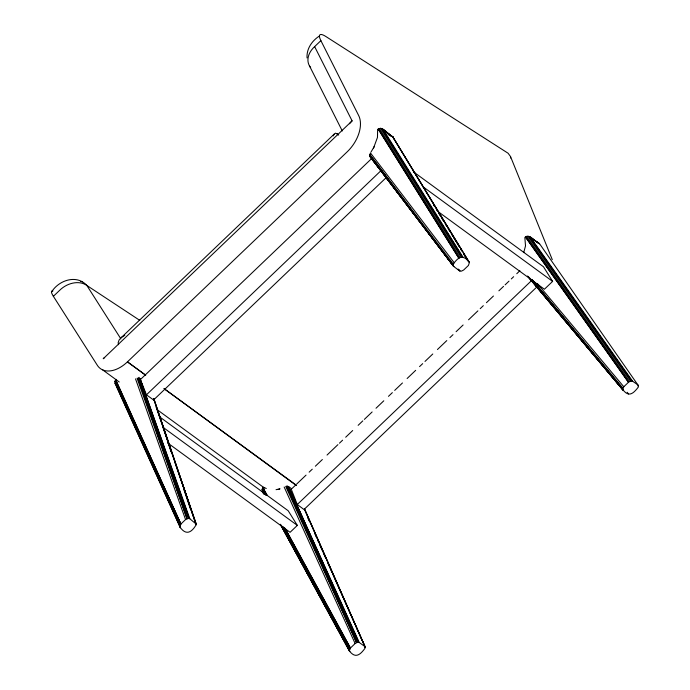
<?xml version="1.0" encoding="UTF-8"?>
<svg xmlns="http://www.w3.org/2000/svg" width="690" height="690" viewBox="0 0 690 690"><rect width="100%" height="100%" fill="white"/><g stroke="black" fill="none" stroke-linecap="round" stroke-linejoin="round"><path stroke-width="1.03" d="M528.316 276.681L622.63 389.332L623.795 386.771L628.495 382.269L630.686 381.035L632.635 381.242L637.948 384.916L638.302 387.107C633.265 393.74 628.59 397.69 622.63 389.332L531.731 279.416M307.041 57.934C306.438 48.792 311.949 40.77 319.453 35.992M453.347 266.029L453.304 264.106C458.367 256.723 463.275 254.101 469.424 262.502L468.407 265.478L463.706 269.971L461.481 271.144L459.454 270.799L453.761 266.478L369.668 156.043L369.719 154.534L453.304 264.106M304.601 509.117L364.967 646.59L364.941 648.384C360.206 654.801 355.402 658.924 349.338 650.886L280.899 525.211M630.686 381.035L527.902 236.178L539.528 243.691C535.121 242.414 529.825 232.901 524.84 237.489L525.513 245.899L523.727 252.609M266.28 488.494L263.537 487.235C261.113 488.917 262.407 492.203 263.873 494.1L262.329 491.271L262.579 491.685M196.158 524.736C191.553 532.758 185.8 535.776 179.762 526.737L180.858 524.064L185.558 519.57L188.56 518.337L189.819 518.751L196.141 524.081L196.158 524.736L175.079 462.809M373.411 148.419L377.473 137.413L377.628 129.608C382.976 124.812 388.185 135.55 392.783 136.87L459.54 246.986M116.498 386.193L180.392 527.755L115.04 383.347L114.937 381.398L116.325 379.353M364.967 646.59L359.266 642.519L357.317 642.312L355.134 643.546L350.425 648.048L349.338 650.886M333.279 135.878L334.089 134.205L335.513 133.136L338.73 134.93M392.714 137.552L392.964 137.129L381.665 128.633L392.921 137.069L382.088 128.771L462.283 257.094M371.004 152.042L374.265 146.53M334.089 134.205L121.63 337.263L119.085 339.989L118.137 342.835L118.602 344.69M51.483 292.112C58.598 280.33 76.616 274.051 86.845 285.462L139.725 320.324M552.276 259.647L510.522 156.561L508.107 153.249L325.835 36.492A20.614 4.908 47.6 0 0 320.885 40.641L358.662 115.523A29.437 18.561 -53.9 0 1 347.208 151.809L127.443 361.862A29.437 18.561 -53.9 0 1 97.333 365.295L53.38 296.312L59.625 290.352A20.605 15.525 -32.5 0 1 86.845 285.462L120.879 338.876M310.655 67.568A20.605 15.223 -26.8 0 1 314.64 46.61L320.885 40.641M314.64 46.61L352.098 120.871L103.207 358.757A20.614 15.387 -29.6 0 1 104.682 357.454M146.435 394.827L381.027 170.611L371.556 158.64L140.424 379.56L146.435 394.827L153.577 399.967L386.521 177.321M295.147 485.536L291.266 489.245L297.278 504.519L303.997 509.522L536.941 286.876M296.709 484.044L306.041 475.125M309.146 472.158L312.26 469.183M315.365 466.207L322.368 459.523M327.034 455.064L337.919 444.653M339.471 443.17L342.585 440.194M345.69 437.227L352.694 430.534M358.136 425.333L362.802 420.874M364.355 419.391L372.134 411.956M376.015 408.238L383.795 400.804M388.461 396.345L392.351 392.636M394.68 390.402L402.46 382.967M407.126 378.508L415.673 370.34M419.563 366.623L422.677 363.647M425.006 361.422L432.785 353.987M437.451 349.528L446.775 340.61M449.889 337.634L453.002 334.667M456.107 331.692L463.111 324.999M468.553 319.798L477.885 310.88M480.214 308.654L483.328 305.679M486.433 302.703L493.436 296.019M498.879 290.818L503.545 286.359M505.097 284.866L508.987 281.149M511.316 278.924L513.653 276.69M516.758 273.723L519.872 270.747M297.278 504.519L531.662 280.494L533.379 281.71M159.718 416.941L288.204 510.764L297.33 525.392L290.076 532.318L167.748 442.997M413.267 171.681L543.487 266.763L552.612 281.399L544.41 289.239L437.693 211.312M121.63 337.263L124.795 335.331M276.043 489.693L279.812 488.813M278.07 489.538L279.916 488.943M286.566 486.269L285.738 486.416L356.549 642.58L287.351 486.26L286.566 486.269L356.549 642.58M80.652 281.46L82.446 281.779M287.351 486.26L288.041 486.381L358.058 642.209L287.351 486.26L357.317 642.312M631.773 380.949L529.385 236.636L539.528 243.691L638.517 385.831M289.446 487.235L291.163 488.416M529.385 236.636L539.511 243.76M388.427 134.498L390.143 135.723M461.153 257.12L380.664 128.305L383.942 130.66M385.581 131.842L392.964 137.129M422.47 186.369L552.612 281.399M164.72 389.082L296.493 485.303M163.832 388.505L296.407 485.562M102.715 369.918L119.241 381.984M157.518 409.938L264.529 488.072M162.857 427.196L297.33 525.392M531.291 238.714L532.982 239.973M380.664 128.305L383.873 130.772M387.892 133.86L390.307 135.706M116.645 384.64L115.066 383.399L116.049 385.218M537.415 283.599L623.795 386.771M532.533 280.183L622.846 388.065M527.557 276L623.199 390.247L528.333 276.724M529.264 278.096L623.199 390.247M531.024 279.364L622.63 389.332M531.817 279.441L622.639 388.72M627.15 392.265L628.521 393.93M529.773 278.096L531.662 280.494M337.048 133.601L338.083 134.912M454.236 262.787L370.461 152.956L369.599 155.319L453.132 265.46L369.719 154.534M369.668 156.043L453.761 266.478L369.668 156.043L453.132 265.46M458.738 269.376L460.023 271.092M458.169 269.074L459.454 270.799M530.705 237.593L632.635 381.242M526.505 236.299L629.53 381.501L525.487 236.868L628.495 382.269L525.392 236.955M383.364 129.737L463.188 257.474M379.293 128.418L459.98 257.534L378.275 128.987L458.936 258.293L378.18 129.073M433.544 204.809L434.666 206.646M436.356 209.389L437.477 211.226M438.607 213.055L440.85 216.72M441.98 218.558L443.661 221.309M445.352 224.052L446.473 225.889M448.164 228.64L449.845 231.383M451.536 234.134L452.657 235.971M453.779 237.8L456.03 241.465M457.159 243.303L458.841 246.045M460.532 248.797L461.653 250.625M467.837 260.708L463.344 253.377L467.863 260.716M469.424 262.502L392.783 136.87L468.872 261.786M460.644 248.814L462.309 251.557M282.857 527.151L349.657 649.005L284.323 527.669M280.442 524.34L349.278 649.997L282.132 526.22M262.985 487.761L267.099 495.308M285.099 528.307L350.425 648.048L285.03 528.376M267.013 495.394L262.89 487.856L266.97 495.437M262.278 488.839L265.874 495.429M282.84 526.522L349.657 649.005M280.347 524.331L349.839 651.533M309.56 66.05L342.292 130.962M115.773 379.88L180.858 524.064L115.213 380.613L179.935 525.383L114.937 381.398M358.058 642.209L288.593 486.64L359.266 642.519M284.159 487.019L355.134 643.546M115.679 379.974L180.858 524.064M288.593 486.64L358.722 642.278M307.878 518.095L309.189 521.053M314.873 533.853L316.624 537.795M317.935 540.744L318.806 542.72M319.686 544.686L322.308 550.594M323.179 552.569L325.801 558.477M327.991 563.402L331.925 572.26M332.796 574.235L365.157 647.108L304.411 508.659M304.575 509.643L365.157 647.108M138.707 378.155L188.56 518.337L139.984 378.638L189.819 518.751M137.069 378.249L186.999 518.639L138.69 378.155M135.516 378.862L185.558 519.57M139.984 378.638L189.25 518.449M139.052 377.309L188.56 518.337M137.897 378.129L186.999 518.639M156.113 407.022L196.141 524.081L153.836 398.699M162.633 426.256L171.275 451.639M153.594 398.811L196.141 524.081M167.394 440.738L171.18 451.967M183.92 489.719L190.466 509.108M153.836 398.751L195.52 523.063M510.522 156.561L510.617 158.027M349.511 123.769A20.614 15.387 -29.6 0 1 352.107 120.871M53.38 296.312A20.614 3.83 45 0 1 52.897 290.973M145.65 375.153L127.443 361.862L145.642 375.179M264.736 494.092L262.148 489.365L264.71 494.092"/></g></svg>
